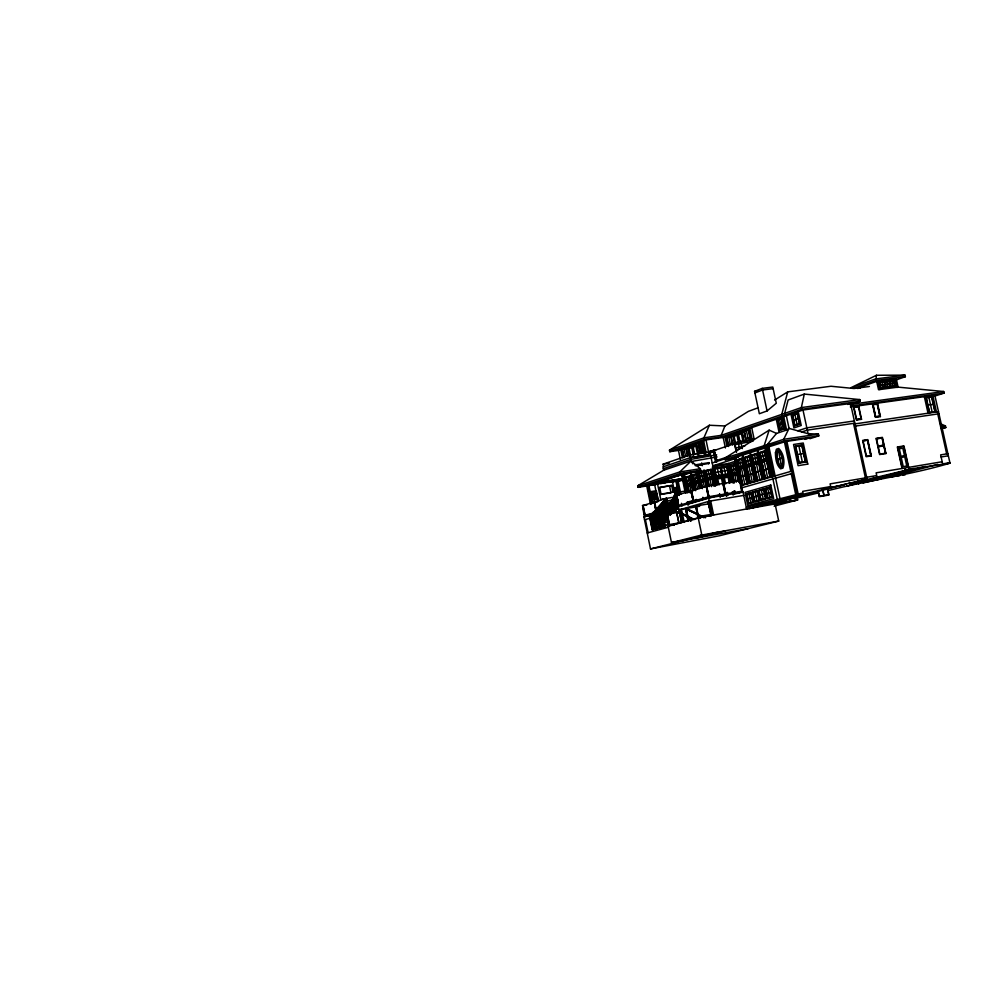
<?xml version="1.0" encoding="UTF-8"?>
<svg xmlns="http://www.w3.org/2000/svg" width="1000" height="1000" viewBox="0 0 1000 1000"><rect width="100%" height="100%" fill="white"/><g stroke="black" fill="none" stroke-linecap="round" stroke-linejoin="round"><path stroke-width="1.5" d="M850.1 404.675L860.175 401.25L859.8 399.588L804.312 394.075L801.35 407.575L801.712 409.275L721.525 436.938L704.237 439.425L669.788 451.688L669.463 450.163L709.375 425.25L724.912 425.962L748.413 411.35L758.213 407.738M895.612 380.1L905.375 376.7L905.025 375.15L876.438 375.275L875.938 380.513L854.112 388.25M869.412 386.488L854.013 388.512L830.975 386.262L787.725 391.863L781.9 413.862L782.25 415.538M769.15 430.15L764.312 445.163L764.675 446.875L725.212 459.762L724.875 458.125L769.15 430.15L776.55 433.413L786.6 430.037L789.05 428.375L810.512 434.387M724.912 425.962L721.2 435.35L721.525 436.938M709.375 425.25L703.9 437.825L704.237 439.425M776.55 433.413L767.1 444.75L724.875 458.125M667.412 518.188L662.087 524.038L660.362 514.125M670.15 514.812L678.225 505.6M667.463 518.438L662.425 524.2M670.2 515.062L678.562 505.75L676.1 496.337L678.112 505.9M668.088 508.575L652.05 526.838L650.5 516.875M676.388 495.275L659.95 513.713L676.4 495.3L678.6 506.65M669.513 514.012L666.275 498.375L649.488 516.712L652.175 529.788L665.288 526.475L668.263 523.162M643.088 505.5C646.9 522.325 643.825 518.938 642.812 505.575L666.225 498.425L649.95 516.638L652.275 527.913M849.338 482.325L849.625 483.688L867.05 479.05L850.525 403.462L802.987 410.012L723.188 437.45L706.012 439.925L709.112 454.712L690.362 457.525L691.087 460.988L679.775 471.925L637.712 485.8L638.025 487.35L656.188 484.475M767.062 410.95L776.275 403.237L772.8 387.038L762.237 388.375L754.575 391.337L759.35 413.738L767.062 410.95L762.237 388.375M777.938 450.562L776.825 453.325L777.35 459.375L779.325 464.975L780.8 466.675L781.9 466.337C783.388 461.188 782.175 454.625 778.538 450.625L781.4 466.75M774.575 400.037L787.725 391.863M650.512 504.363L646.612 485.438L682.113 473.837L697.113 471.5L700.688 470.35L700.35 468.738L691.087 460.988L663.637 470.25L637.712 485.8L640.738 485.325M876.438 375.275L850.863 387.738L875.588 378.938L905.025 375.15M754.925 392.938L762.575 389.988L773.15 388.638M667.4 504.575L668.15 504.288C669.137 506.4 669.9 502.325 670.638 503.762C672.212 506.05 672.438 502.713 672.862 506.15M804.312 394.075L788.125 399.988L784.638 413.475L785 415.163M669.463 450.163L703.9 437.825L721.2 435.35L801.35 407.575L859.8 399.588M680.438 459.787L678.337 449.738L706.012 439.925M682.163 449.625L685.987 448.275L687.45 455.662L683.763 456.938L682.262 449.738L683.688 456.962M897.013 387.488L898.1 387.113L896.263 378.812L876.675 381.362L860.15 387.2L861.375 387.038M702.125 443.688L699.312 444.675L701.2 453.688M730.738 436.213L726.775 437.6L728.337 444.963L732.3 443.612M781.213 418.562L777.837 419.738L779.975 429.712L783.363 428.575M895.175 379.2L896.263 378.812M797.163 413.562L792.663 415.138L794.825 425.225M700.662 451.112L703.55 450.112L704.312 454L702.163 443.525L699.212 444.562L701.05 453.325M663.662 466.725L663.125 464.15L689.963 454.9L708.263 452.175L708.812 454.812M778.913 424.725L782.288 423.562M793.75 420.175L798.35 418.6M735.975 461.075L728.662 463.438L712.825 465.875L709.775 451.337L716.025 449.725L713.625 450.538M736.325 452.1L734.275 442.987L754.2 439.325L751.675 427.438M745.875 438.975L750.062 437.55M847.675 404.438L850.525 403.462M739.075 441.875L734.275 442.987M713.363 450.112L716.263 461.725L713.925 450.575L735.288 443.387L735.512 444.475M663.325 468.7L690.75 459.387L714.125 455.25M710.113 452.925L714.15 451.637M709.112 454.712L690.675 457.587M754.2 439.325L740.125 441.512M735.675 448.025L744.837 446.012M714.575 457.375L691.4 461.488M736.137 450.2L739.613 449.038L738.05 441.688M695.113 464.875L709.112 462.625L708.688 463.612L709.112 462.625M797.887 430.812L806.838 427.837L854.35 420.95M695.263 465.675L709.287 463.425M697.775 465.662L700.55 464.75M801.875 431.912L807.325 430.112L854.837 423.175M716.562 460.525L729.65 456.225M638.025 487.35L680.113 473.55L700.688 470.35M712.212 462.975L725.913 458.488M715.662 485.938L712.225 469.525L681.45 474.45L647.5 485.525L683.238 479.875M764.675 446.875L784.075 441.025L818.812 435.85L818.45 434.15L808.088 433.625L802.987 410.012M739.775 482.912L734.438 457.7L785.487 441.562L809.038 438.05L804.85 439.387M687.375 492.35L683.55 474L648.012 485.588L662.862 481.863M712.825 465.875L735.975 458.363M930.413 396.613L934.812 395.2L950 463.162C909.912 475.125 868.525 480.225 828.05 490.613M935.175 395.962L944.062 393.1L943.713 391.525L894.137 386.75M677.513 506.112L672.35 481.262L669.45 482.188L683.062 478.875M741.675 458.875L737.513 460.213L739.025 467.337L743.188 466.025M749.112 456.475L744.887 457.837L746.413 465.012L750.638 463.688M752.4 455.412L756.688 454.038M709.2 469.65L705.812 470.737L707.463 478.638L711.988 477.225L710.325 469.288M696.55 474.275L692.7 475.375L694.163 482.375L698.062 481.163L696.587 474.125M712.225 469.525L711.475 469.762L714.875 485.975M683.112 479.075L677.237 480.962L683.688 479.938M809.912 438.713L818.812 435.85M736.688 462.55L729.3 464.913L733.162 483.212M649.513 491.825L649.7 492.738L649.513 491.825L656.325 490.7C656.838 500.1 663.162 502.362 651.538 501.625L651.725 502.525L657 501.662M736.663 464.25L736.038 464.45L739.412 480.425M738.275 463.775L742.438 462.45M745.65 461.425L749.875 460.075M753.162 459.038L757.463 457.663M760.788 456.613L765.15 455.225M659.05 487.775L671.688 485.425L673.088 492.15L661.038 494.1L659.638 487.35L671.688 485.425M656.325 490.7L656.3 491.675L649.7 492.738M686.95 480.938L690.638 479.762M693.5 478.85L697.25 477.663M700.175 476.737L703.975 475.525M706.925 474.6L710.863 473.35M753.938 462.65L758.238 461.3M731.675 470.05L735.65 468.812M678.962 494.613L679.35 495.438L677.663 487.275L677.837 488.162L673.737 488.862M687.638 484.288L691.338 483.125L689.938 476.4L686.15 477.475L687.6 484.438L691.438 483.237L689.975 476.25M697.962 481.05L694.2 482.225L692.8 475.487M700.888 480.138L704.688 478.938L703.263 472.125L699.362 473.237L700.837 480.288L704.8 479.05L703.312 471.962M707.65 478.013L711.575 476.788M650.212 495.175L657.013 494.05L650.413 495.112M698.363 481.488L694.025 482.837L692.4 475.05L696.725 473.663L699.712 487.962M650.525 496.725L657.325 495.588L650.525 496.725L650.713 497.625L657.513 496.488L657.125 495.65M698.525 482.262L694.188 483.612L695.662 490.7M743.587 467.962L739.425 469.25L742.625 484.787L746.963 483.512L743.637 467.8L739.325 469.15L742.675 484.625M751.05 465.625L746.825 466.95L750.1 482.438M754.35 464.6L758.65 463.263M766.425 460.838L761.988 462.225L765.325 477.95M650.713 497.625L650.725 496.662M688.025 486.087L691.712 484.938L692.925 490.737M698.337 482.875L694.587 484.05L695.8 489.862L694.488 483.938L698.388 482.725L699.562 488.713M701.263 481.962L705.075 480.775L708.438 496.8L678.75 505.487L676.625 495.262L691.038 490.863M708.037 479.862L711.963 478.638M777.35 459.375L782.013 457.925M672.938 491.5L678.35 490.588L673.15 491.438M937.025 412.137L938.5 411.675L854.125 424.025M674.562 492.825L678.662 492.125L674.762 492.75M736.775 474.1L732.788 475.325L734.35 482.688M651.725 502.525L658.525 501.375M642.375 505.65L646.938 504.9M690.8 490.9L693.962 502.225L691.562 490.737L690.8 490.9L693.662 502.312L691.338 490.775M752.025 507.863L797.075 497.113L797.675 499.938L746.637 508.975L743.062 492.1L708.438 497.95L706.3 486.175L691.263 490.825M706.45 486.2L709.212 497.775L708.438 497.95M676.237 496.012L660.375 514.288M665.788 499.575L668.425 508.738L652.1 527.087L668.375 508.5L644.75 515.438L652.938 514.05M741.05 476.938L745.225 475.675M748.462 474.688L752.7 473.4M756 472.4L760.312 471.087M763.65 470.075L768.112 468.725M674.987 497.512L677.113 506.938M673.275 499.538L675.263 509.15M672.4 500.45L674.388 510.05M672.262 500.613L674.25 510.213M661.375 504.65L663.337 514.15M660.475 505.675L662.438 515.188M670.55 502.65L672.425 512.3M659.6 506.562L661.562 516.075M659.463 506.725L661.675 516.05M658.55 507.762L660.512 517.275M668.612 504.75L670.75 514.212M740.4 485.887L791.825 471.112M689.85 501.425L689.15 501.637L689.575 503.7L717.675 495.513M690.85 501.138L693.713 500.3M695.138 499.875L696.575 499.45M703.263 497.488L702.613 497.4M654.912 511.875L656.888 521.413L655.062 511.712M664.95 508.913L666.95 518.55L665.1 508.75M941.363 428.825L945.812 427.525L945.462 425.95L939.963 423.537M667.75 509.05L665.888 499.538M677.987 506.037L676 496.45M741.825 487.8L792.312 473.413M774.75 502.438L778.725 521.075L719.25 535.812L650.512 548.925L643.888 516.712L708.6 497.837L712.25 515.312L709.338 503.738L695.763 506.037L697.9 517.888L746.637 508.975L794.463 496.062L794.987 498.5M645.325 516.4L642.862 505.55M656.75 513.075C652.688 489.812 654.488 506.3 657.025 512.987M676.975 507.1L675.088 497.475M676.562 495.312L678.75 506.6M693.2 502.388L693.962 502.225M652.175 514.975L654.287 524.362M662.2 512.038L664.2 521.7L662.35 511.875M676.213 507.975L674.225 498.375M651.263 516L653.375 525.4M665.188 511.962L663.325 502.438L665.288 511.938M649.488 516.712L650.225 516.55L652.55 527.837M649.775 516.625L652.087 527.913L661.85 525.225L659.775 513.713M666.95 515.825L661.012 517.513L663.737 517.05L663.3 514.913L666.025 514.45L665.575 512.312L678.737 508.837L681.488 522.137M726.087 494.963L725.312 495.138L722.862 483.5L723.637 483.325L726.287 495.763M650.35 517.038L652.575 526.413M669.788 511.425L678.737 508.837M736.525 493.013L740.525 491.863M667.075 513.337L644.525 519.825L645.863 519.6M678.962 509.913L709.3 501.188L743.763 495.387M736.475 493.162L740.625 491.962M736.325 493.625L742.487 491.85M663.3 514.913L676.45 511.463L676 509.3M741.787 492.463L743.062 492.1M666.025 514.45L670.487 513.162M673.462 512.312L676.45 511.463M671.625 513.3L669.775 503.512L671.775 513.138M679.013 523.088L676.538 511.975L678.838 523.088M676.787 512.4L678.938 512L694.287 519.462M688.363 520.538L686.525 510.2L688.662 520.462L687.887 520.625L685.562 509.4L686.325 509.237M670.863 514.188L668.725 504.725M678.938 512L693.988 519.55M697.575 513.875L687.975 509.412L697.275 513.962M689.963 517.85L678.763 512.625L689.963 517.85L690.55 520.688M682.237 521.975L679.725 512.125L681.95 522.05M698.012 514.575L688.088 509.975L697.7 514.663M709.338 503.738L708.55 503.913L711.462 515.525L699.788 517.612L671.988 525.188L674.137 524.812M659.613 518.312L657.788 508.625M663.737 517.05L666.712 516.2M658.7 519.338L656.875 509.65M746.762 494.25L750.975 493.05L752.862 501.912M752.938 492.5L757.212 491.287L759.1 500.2M759.188 490.725L763.512 489.5M652.087 527.913L654.562 527.513L654.112 525.363L656.862 524.888L656.425 522.737L659.163 522.275L658.725 520.125L667.613 517.612M662.938 519.237L667.387 517.975M666.038 519.6L664.188 509.787M656.425 522.737L666.775 519.837L667.225 522.013L654.112 525.363M655.312 523.288L653.088 513.938M659.163 522.275L668.062 519.775M654.4 524.325L652.288 514.938M747.7 498.663L751.925 497.488M753.875 496.938L758.15 495.737M760.138 495.188L764.475 493.975M766.488 493.425L770.875 492.2M653.337 525.538L651.413 515.837M658.35 524.475L662.788 523.237M664.463 522.487L664.912 524.663L661.85 525.225M654.562 527.513L664.912 524.663M690.763 520.938L690.188 518.188L693.213 519.438M704.038 517.525L699.6 515.6L703.737 517.612M748.625 503.075L752.962 502.025L751.038 492.887L746.65 494.137L748.575 503.237M754.825 501.375L759.212 500.325L757.262 491.125L752.825 492.388L754.762 501.538M761.087 499.663L765.537 498.587L763.575 489.325L759.075 490.613L761.038 499.825M652.175 529.788L665.288 526.475M650.512 548.925L685.238 540.163L671.5 542.65L668.05 526L698.688 517.725L696.225 505.95L695.45 506.125M647.237 532.975L668.612 527.175M746.287 507.325L803.025 492.887L802.7 491.337L830.675 486.575L830.088 483.875L866.75 477.663M867.05 479.05L797.087 495.688L749.35 508.5L751.15 508.188M767.975 504.1L769.275 503.75M773.525 503.4L846.15 484.012M846.575 486.188L913.1 468.562L950 463.162M774.112 506.163L797.675 499.938L775.062 503.862M925.487 466.475L877.675 479.1L877.113 476.538M889.6 477.062L937.75 464.4M902.65 475.037L905.1 474.875M671.5 542.65L701.8 534.975L695.763 506.037M686.425 539.862L717.362 532.25M697.325 537.888L725.688 530.75M749.638 508.45L773.375 502.775M796.45 498.15L818.413 492.912M849.625 483.688L913.1 468.562M714.125 533.663L714.925 533.525L714.188 533.688M672.675 542.362L748.075 528.675M700.55 535.288L778.725 521.075M668.05 526L674.163 524.925M698.288 516.638L710.925 514.45M774.125 504.15L796.35 500.288M658.725 520.125L661.45 519.663M770.962 502L773.763 501.525M699.663 506.262L680.138 509.575L682.663 521.75M665.575 512.312L668.3 511.85M659.488 513.8L660.238 513.638L662.6 525.062M643.888 516.712L648.325 515.962M686.112 509.738L688.275 509.338M676.237 512.062L677 511.9M686.225 510.288L688.4 509.888M680.175 512.05L666.888 514.312L669.237 525.712M676.9 512.95L679.05 512.55M843.988 485.087L827.163 487.962L828.612 494.663L824.188 495.438L822.438 488.762L823.888 495.487L819.45 496.262L818.238 490.637M667.013 507.125L673.9 505.975L672.663 500.012L666.075 501.1M942.188 461.737L876.112 472.837L876.75 475.55L865.013 477.537M678.45 506.688L679.2 506.525M668.938 509.45L671.988 508.925M741.938 491.2L708.863 496.7L706.65 486.138M721.388 496.275L723.875 495.85M662.05 499.125L674.287 497.113L676.587 508.15M947.887 453.688L940.65 454.875L942.675 463.9L949.9 462.688L946.175 464.162M674.887 499.775L678.05 499.275M675.4 500.125L678.138 499.663M941.125 456.987L948.35 455.788M679.963 491.912L685.125 491.075M674.75 493.713L678.85 493.013L678.45 492.188M651.025 499.175C659.837 496.525 660.65 499.688 651.213 500.075M673.975 495.4L679.163 494.55M673.95 496.35L676.75 495.863M650.025 494.275L656.825 493.15L656.812 494.113M672.962 490.538L678.162 489.7L678.138 490.65M705.987 486.275L740.312 480.662L742.5 492.262M660.438 494.513L670.975 492.8L669.587 486.1M885.55 453.188L879.85 454.113L876.462 438.713L882.163 437.825L885.55 453.188L883.825 445.863L878.337 446.725M673.55 487.962L677.663 487.275M656.912 482.688L685.025 478.25L656.213 482.912M672.35 481.262L657.475 483.612L660.825 499.787M641.25 486.287L652.113 484.575M674.163 481.087L677.163 480.613M680.175 480.138L683.188 479.663M660.625 483.587L665.037 482.887M672.837 481.838L683.438 480.163M799.338 462.5L805.337 461.55L801.9 445.575L795.9 446.488M675.088 476.087L684.275 474.65L690.95 472.488L694.663 490.288M684.875 474.675L683.575 474.875L687.337 492.95M878.188 446.05L883.675 445.188L882.087 437.987L876.6 438.825M878.112 446.2L883.812 445.312M715.325 472.325L721.062 471.425M721.938 471.287L727.65 470.387M878.2 446.613L883.9 445.712M700.35 468.738L679.775 471.925L680.113 473.55M797.613 454.487L803.612 453.562M712.712 468.625L728.562 466.163M734.438 457.7L738.512 457.075M941.862 426.5L945.462 425.95M725.212 459.762L735.9 458.125M941.012 428.263L945.812 427.525M863.188 440.887L867.463 440.238L870.925 455.538L866.438 456.262L863.05 440.775L867.537 440.075L870.788 455.425M663.125 464.15L669.112 463.25M715.763 457.137L717.087 456.938M715.312 455.025L716.65 454.825M753.05 441.163L735.062 444.538M854.6 426.2L938.962 413.775M818.45 434.15L783.713 439.3L767.1 444.75L767.463 446.45M709.775 451.337L712.425 450.95M713.925 450.575L716.712 461.65M934.762 411.688L929.525 412.45L926.25 397.738L931.488 397.013M678.337 449.738L682.9 449.075M669.788 451.688L678.812 450.375M856.725 419.45L861 418.825M927.887 405.087L933.125 404.338M889.8 477.025L900.013 475.562M850.562 406.062L944.062 393.1M850.387 406.938L934.812 395.2M801.712 409.275L860.175 401.25M850.212 404.425L943.713 391.525M898.1 387.113L878.525 389.725L876.675 381.362M857.325 388.462L860.387 388.062M881.062 387.762L885.163 387.225M890.05 386.575L885.975 387.113L884.7 381.788L888.975 381.225L890.188 386.688L885.9 387.262L884.825 381.9M890.875 386.463L894.925 385.925L893.787 380.737M880.487 385.15L884.587 384.613M885.4 384.513L889.475 383.975M890.3 383.862L894.362 383.325M875.938 380.513L905.375 376.7M754.575 391.337L757.588 390.95M652.712 503.462L648.825 485.325M690.188 518.188L692.913 519.513M701.562 515.825L705.537 517.762M699.925 515.25L703.913 517.2M691.087 460.988L692.938 463.888M937.763 413.95L946.675 453.875M933.337 395.675L933.512 396.45M932.8 395.475L936.488 411.975M935.288 412.15L931.775 396.425L925.725 397.275L929.237 413.038M928.875 397.375L932.15 412.062M924.338 396.65L928.025 413.212M895.062 378.975L896.9 387.275M891.75 381L892.9 386.2M908.688 467.362L903.962 445.95L897.3 447L902.05 468.475M908.388 467.413L903.737 446.4L897.712 447.35L902.362 468.425M908.587 467.775L909.225 470.662M889.2 380.8L890.575 387.038M886.862 381.637L888.012 386.838M904.775 468.8L905.4 471.675M884.3 381.438L885.688 387.688M881.963 382.275L883.112 387.5M877.925 381.2L879.762 389.562M877.288 404.3L879.887 416.1L875.675 416.712L873.075 404.888M873.487 477.175L874.112 480.037L881.275 478.812L863.088 482.938L862.463 480.112M853.512 423.363L865.425 477.887M857.975 481.062L858.637 484.113M827.463 487.912L829 495L819.225 496.688L817.925 490.688M798.263 411.662L801.237 425.475L793.925 427.925L790.987 414.225M794.912 414.35L797.087 424.462M798.9 446.037L802.337 462.025M786.363 415.838L789.05 428.375L783.713 439.3L784.075 441.025M783.637 416.225L786.6 430.037M782.275 416.7L785.2 430.337M786.875 441.362L798.112 493.725M785.487 441.562L797.087 495.688M779.525 419.15L781.663 429.15M784.438 441.912L790.763 471.425M791.25 473.725L795.65 494.25M776.2 418.825L779.1 432.388M768.95 446.938L780.312 500.188L777.55 500.675L766.175 447.362M767.562 447.15L773.775 476.238M765.163 447.688L771.363 476.763M765 447.75L771.2 476.812M770.25 477.1L766.637 460.163L761.525 461.763L765.113 478.612M774.887 501.325L775.4 503.713M764.2 461.525L767.55 477.287M771.838 496.712L769.912 487.688L765.525 488.925L767.438 497.912L771.95 496.825L769.963 487.512L765.413 488.812L767.387 498.075M762.188 452.262L763.737 459.575M767.712 488.3L769.638 497.312M757.962 450.037L764.112 478.9M757.3 450.25L763.438 479.1M762.438 479.4L758.863 462.6L753.9 464.15L757.45 480.85M749.762 428.113L752.463 440.85M754.538 454.725L756.075 461.975M756.462 463.787L759.812 479.575M751.162 441.112L748.662 429.363L743.938 431.025L746.1 441.25M750.888 441.012L748.512 429.85L744.25 431.337L746.413 441.525M761.35 490.112L763.25 499.062M750.7 440.562L748.462 430.012L744.362 431.45L746.587 441.95M746.4 430.737L748 438.25M750.375 452.512L756.462 481.15M749.712 452.725L755.788 481.35M754.8 481.637L751.263 464.975L746.375 466.5L749.9 483.088M755.075 491.887L756.963 500.788M744.175 441.675L742.05 431.688L732.763 434.938L736.3 450.887M743.775 440.988L741.9 432.163L733.075 435.25L735.575 446.35M747 457.163L748.525 464.35M748.938 466.287L752.225 481.812M742.95 441.062L741.4 433.775L738.525 434.775L740.062 442.05M740.763 441.3L742.312 448.638M742.9 454.95L748.925 483.375M742.25 455.15L748.275 483.562M737.475 433.713L739.325 442.5M738.512 442.575L736.975 435.312L734.125 436.312L735.65 443.55M747.3 483.85L743.8 467.312L739 468.812L742.475 485.275M748.863 493.65L750.738 502.5M739.587 459.538L741.1 466.688M741.5 468.612L744.762 484.012M736 448.963L736.625 451.9M732.75 444.237L730.925 435.575L726.363 437.175L728.188 445.788M735.55 457.337L742.75 492.188M732.688 445.1L730.775 436.05L726.675 437.488L728.575 446.5M738.8 482.163L736.963 473.475L732.375 474.9L733.9 482.1M738.337 481.5L736.825 473.95L732.688 475.225L734.262 482.7M728.75 436.912L730.312 444.288M732.938 466L734.388 472.863M734.775 474.712L736.338 482.1M724.987 436.812L726.9 445.85M730.962 466.625L732.4 473.488M734.775 490.838L735.113 493.975L734.463 490.925M723.188 437.45L725.4 447.962M728.662 463.438L732.525 481.763M731.963 482.312L728.225 464.588L712.387 467.038L716.213 485.25M733.825 491.112L734.45 494.05M727.25 466.362L728.913 474.263L715.713 476.362L714.05 468.425M730.725 482.85L729.137 475.325L715.938 477.425L717.525 485M732.638 491.9L733.263 494.913M730.175 481.875L728.888 475.763L722.962 476.712L724.25 482.837M732.275 491.812L732.875 494.663M728.363 473.812L726.925 466.962L721.213 467.85L722.663 474.712M729.35 483.312L728.075 477.262L724.35 477.85L725.625 483.925M724.075 467.413L725.512 474.263M727.4 492.35L727.987 495.163M726.35 492.8L726.95 495.65M722.55 476.362L724.188 484.162M726.062 493.062L726.688 496.037M723.6 482.938L722.312 476.812L716.35 477.762L717.638 483.9M721.775 474.85L720.337 467.987L714.6 468.888L716.05 475.763M723.525 483.363L725.962 495M725.775 495.062L723.188 483.4L725.512 495.075M722.763 484.387L721.488 478.312L717.738 478.913L719.013 485M724.538 492.825L725.125 495.637M717.475 468.438L718.95 475.438M713.4 451.812L715.525 461.887M719.737 493.9L720.337 496.75M719.438 494.087L720.075 497.113M711.188 469.137L714.675 485.812M713.675 485.238L712.163 478.013L707.625 479.425L709.137 486.613M713.525 486.05L712.013 478.475L707.938 479.75L709.275 485.763M703.637 440.763L706.162 452.837M705.025 453.45L702.625 441.975L698.213 443.525L700.312 453.525M704.688 452.938L702.487 442.438L698.525 443.85L700.4 452.8M708.175 470.55L709.613 477.4M710 479.25L711.55 486.637M700.713 444.175L702.6 453.2M704.95 471.15L708.1 486.2M710.688 500.95L713.65 515.062M704.038 469.837L707.513 486.388M701.65 462.938L702.237 465.737M706.462 485.9L705.263 480.163L700.863 481.538L702.35 488.675M708.9 497.875L705.125 480.625L701.162 481.863L702.487 487.825M698.662 454.613L696.475 444.15L687.825 447.212L689.675 456.087M698.438 454.688L696.338 444.613L688.125 447.525L689.9 456.075M708.863 503.812L711.312 515.525M708.037 501.55L711 515.662M697.675 454.738L695.875 446.175L693.2 447.125L694.688 454.237M701.363 472.738L702.788 479.538M703.162 481.375L704.4 487.25M697.9 471.825L701.338 488.263M692.212 446.075L694 454.663M697.312 472.013L700.75 488.438M693.538 456.15L691.762 447.625L689.1 448.562L690.588 455.637M694.663 474.888L696.075 481.637M696.462 483.462L697.675 489.288M689.963 454.9L690.512 457.562L662.95 466.887L663.637 470.25M687.875 456.275L686.112 447.812L681.862 449.312L683.625 457.738M699.912 515.513L700.487 518.288M699.375 515.25L700.188 518.375M690.375 472.675L694.087 490.462M699.075 515.337L699.675 518.2M693.075 489.988L691.888 484.338L687.625 485.662L689.087 492.7M692.987 490.688L691.762 484.787L687.925 485.975L689.225 491.863M684.1 449.087L685.6 456.3M696.075 506L698.375 517.8M688.088 477L689.488 483.713M689.862 485.513L693.2 501.262M680.588 448.95L682.425 457.775M684.425 474.6L688.1 492.287M682.113 473.837L686.1 493.013M687.938 501.863L688.562 504.812M681.45 474.45L685.275 492.8M687.188 501.962L687.812 505.025M690.487 518.1L691.062 520.85M689.65 517.925L690.25 520.763M685.863 509.312L688.2 520.538M678.075 480.7L680.875 494.162M676.775 480.9L679.575 494.375M681.425 503.288L681.988 505.975M675.95 481.163L678.125 491.637M681.5 509.35L684.212 522.388M679.575 512.163L681.712 522.425L669.338 524.587L665.975 507.837L669.7 525.638M672.688 512.1L670.688 502.488L672.537 512.263M668.763 508.088L666.737 498.3L669.663 513.85M666 498.462L669.412 514.05M668.75 514.888L667.038 506.637L668.5 515.087M666.925 506.662L668.6 515.062M667.087 509.875L665.025 500.425M669.412 525.712L666.587 514.4L668.95 525.8M663.375 510.8L665.225 520.625L663.125 511M661.425 512.925L663.388 522.725M654.613 484.538L658.037 501.125M658.7 507.6L662.513 526.962M654.338 512.025L654.887 514.738M651.425 500.012L651.925 502.463M654.15 512.737L656.087 522.413M647.425 485.175L651.325 504.113M653.012 512.25L655.163 523.45M642.638 505.575L644.887 516.475M645.4 519.575L648.112 532.737M695.7 464.675L695.85 465.475M775.45 452.713C775.462 458.288 776.2 464.925 780.612 468.825L782.938 468.125C785.15 461.725 783.625 453.263 778.737 448.475L776.413 449.212L775.45 452.713M776.562 453.2L778.35 463.6L780.763 467.1L782.113 466.7C783.737 461.3 782.463 454.363 778.575 450.2L777.237 450.625L776.562 453.2M666.125 499.1L650.075 517.275L666.125 499.1M704.225 536.138L705.288 535.938L704.287 536.125M781.438 417.887L777.387 419.3L779.762 430.387L783.825 429.012L781.438 417.887M781.275 418.387L777.725 419.637L779.925 429.888L783.475 428.688L781.275 418.387M797.4 412.875L792.2 414.7L794.6 425.9L799.825 424.137L797.4 412.875M797.225 413.387L792.55 415.025L794.775 425.387L799.463 423.8L797.225 413.387M741.875 458.212L737.087 459.762L738.825 467.987L743.625 466.475L741.875 458.212M749.325 455.812L744.45 457.388L746.2 465.675L751.087 464.137L749.325 455.812M756.9 453.375L751.95 454.963L753.725 463.312L758.688 461.763L756.9 453.375M764.587 450.887L759.562 452.512L761.35 460.925L766.388 459.338L764.587 450.887M741.725 458.713L737.412 460.1L738.975 467.5L743.3 466.138L741.725 458.713M749.163 456.312L744.775 457.725L746.363 465.175L750.75 463.8L749.163 456.312M756.737 453.875L752.288 455.3L753.888 462.812L758.35 461.413L756.737 453.875M764.425 451.388L759.9 452.85L761.513 460.425L766.05 459L764.425 451.388M764.375 451.562L760.013 452.962L761.562 460.25L765.938 458.888L764.375 451.562M690.113 475.788L685.863 477.163L687.463 484.888L691.725 483.55L690.113 475.788M703.45 471.5L699.062 472.912L700.7 480.75L705.1 479.375L703.45 471.5M710.188 469.762L706.112 471.062L707.6 478.175L711.688 476.9L710.188 469.762M735.125 464.75L730.537 466.2L732.212 474.1L736.8 472.688L735.125 464.75M734.975 465.213L730.85 466.525L732.35 473.638L736.488 472.362L734.975 465.213M751.112 465.462L746.712 466.838L750.05 482.6L754.463 481.3L751.112 465.462M758.7 463.088L754.237 464.487L757.613 480.375L762.1 479.05L758.7 463.088M766.475 460.662L761.875 462.1L765.275 478.113L769.912 476.75L766.475 460.662M654.287 501.962L657.788 520.375L654.287 501.962M664.225 501.413L665.938 511.1L664.225 501.413M662.425 503.462L664.137 513.15L662.425 503.462M739.862 480.737L742.038 492.337L739.862 480.737M671.6 501.45L673.337 511.25L671.6 501.45M654.262 512.712L655.975 522.45L654.262 512.712M661.538 512.888L663.275 522.75L661.538 512.888M770.788 485.037L745.013 492.413L747.8 505.637L773.675 498.6L770.788 485.037M751.188 492.413L746.325 493.787L748.425 503.713L753.3 502.375L751.188 492.413M757.425 490.637L752.5 492.038L754.613 502.025L759.55 500.675L757.425 490.637M763.737 488.837L758.737 490.262L760.875 500.312L765.875 498.938L763.737 488.837M770.125 487.025L765.075 488.462L767.225 498.575L772.288 497.188L770.125 487.025M906.787 466.012L903.25 466.613L901.225 457.438L904.762 456.863L906.787 466.012M904.5 455.662L900.962 456.238L899.312 448.762L902.85 448.2L904.5 455.662M807.788 464.113L798.1 465.662L793.55 444.487L803.25 443.025L807.788 464.113M871.325 455.9L866.2 456.712L862.638 440.412L867.763 439.625L871.325 455.9M885.95 453.55L879.613 454.562L876.05 438.35L882.4 437.375L885.95 453.55M721.912 474.963L715.962 475.913L714.463 468.762L720.413 467.837L721.912 474.963M728.5 473.925L722.575 474.862L721.075 467.738L727 466.812L728.5 473.925M805.475 461.675L799.25 462.663L795.75 446.362L801.988 445.425L805.475 461.675M805.913 462.05L799 463.15L795.312 445.988L802.237 444.938L805.913 462.05M717.013 461.55L714.225 450.475L717.013 461.55M934.9 411.8L929.45 412.6L926.112 397.625L931.562 396.863L934.9 411.8M861.137 418.95L856.637 419.6L853.975 407.413L858.475 406.788L861.137 418.95M880.025 416.213L875.588 416.863L872.938 404.775L877.362 404.15L880.025 416.213M861.55 419.312L856.413 420.05L853.562 407.05L858.713 406.337L861.55 419.312M880.425 416.575L875.362 417.312L872.525 404.412L877.588 403.7L880.425 416.575M885.288 387.337L880.987 387.912L879.775 382.425L884.087 381.863L885.288 387.337M895.062 386.037L890.8 386.613L889.587 381.15L893.85 380.588L895.062 386.037M895.45 386.388L880.763 388.35L879.388 382.075L894.075 380.163L895.45 386.388"/></g></svg>
